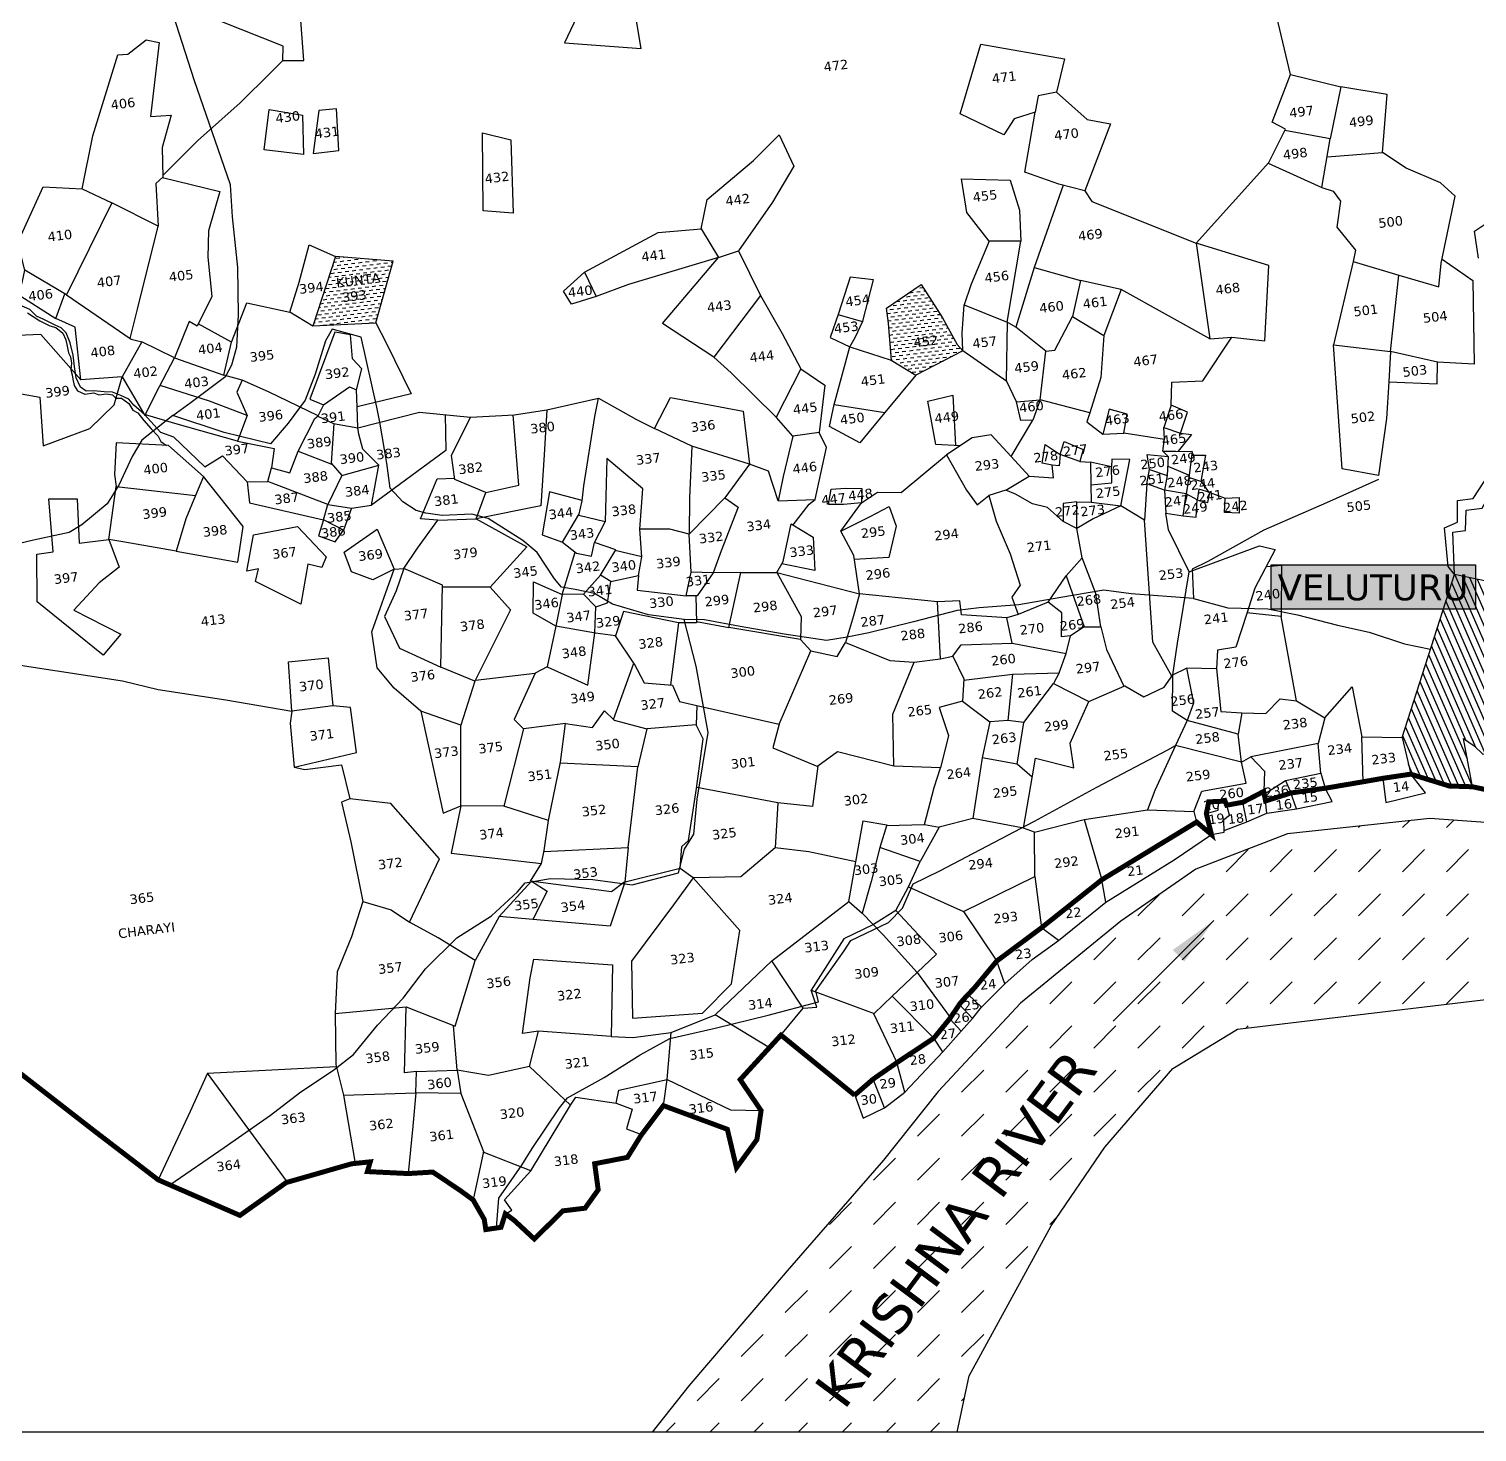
# Model space of a CAD drawing. Header units: inches. Extents: x 390087 to 397577, y 1846635 to 1854057.
# Drawn here: x 391635 to 394538, y 1846635 to 1849448 of the extents above; entities that cross this region are included whole.
import ezdxf

# ---------------------------------------------------------------- set-up
doc = ezdxf.new("R2010")
doc.units = ezdxf.units.IN
doc.header["$MEASUREMENT"] = 0
for name, color, linetype in [('BND', 6, 'Continuous'), ('NALA', 4, 'Continuous'), ('ROAD', 1, 'Continuous'), ('SY.AREA', 7, 'Continuous'), ('TEXT', 7, 'Continuous'), ('VILLAGE AREA', 1, 'Continuous'), ('WATER', 4, 'Continuous')]:
    doc.layers.add(name, color=color, linetype=linetype)
doc.styles.get("Standard").update_dxf_attribs({"font": 'verdana.ttf'})
doc.dimstyles.get("Standard").update_dxf_attribs({"dimtxt": 0.18, "dimasz": 0.18, "dimexe": 0.18, "dimexo": 0.0625, "dimgap": 0.09, "dimtad": 0, "dimtih": 1, "dimtoh": 1, "dimdec": 4, "dimzin": 0, "dimdsep": 46, "dimtxsty": 'Standard', "dimcen": 0.09, "dimadec": 0, "dimazin": 0, "dimtfac": 1, "dimtdec": 4, "dimtofl": 0, "dimtmove": 0, "dimatfit": 3, "dimfxl": 1, "dimtolj": 1, "dimtzin": 0, "dimarcsym": 0})
pattern_1 = [(7.02084, (390503.155, 1846302.0774), (6.277746, 8.041175), [7.21355, -7.21355])]

msp = doc.modelspace()

# ---------------------------------------------------------------- hatches: boundary and pattern name
h = msp.add_hatch()
h.set_pattern_fill('DASH', color=4, scale=500, angle=45)
h.paths.add_polyline_path([(396842.7, 1849749.6), (396827, 1849662.4), (396744.1, 1849438.2), (396635.8, 1849147.2), (396517.9, 1848864.6), (396474.6, 1848746.2), (396409, 1848626), (396335.1, 1848509), (396254.3, 1848417.1), (396026.7, 1848336.1), (395843.1, 1848284), (395795.2, 1848276.2), (395731.5, 1848257.9), (395645.2, 1848207.4), (395580.7, 1848158.7), (395423.7, 1848103.6), (395304.2, 1848033.8), (395205.7, 1847985.1), (395069.7, 1847925.5), (394998.5, 1847894.3), (394932.4, 1847853.5), (394657.7, 1847849.7), (394443.5, 1847865.1), (394158.1, 1847834.1), (393974.8, 1847763.5), (393824.4, 1847659.5), (393622.8, 1847494.9), (393458.2, 1847317.9), (393348.5, 1847179.9), (393155.3, 1846958), (392957.7, 1846727.4), (392884.5, 1846635), (393496.1, 1846635), (393519.8, 1846747.4), (393684.8, 1847048.3), (393792.4, 1847206), (393928.7, 1847363.6), (394057.8, 1847442.4), (394690.4, 1847518.3), (395448.9, 1847598.5), (396554.7, 1848008.1), (396750.1, 1848154.6), (396882.2, 1848696.2), (396998.6, 1849328), (397493.6, 1849874.6), (397577.3, 1849935.8), (397577.3, 1850265.4), (397440.6, 1850242.4), (397285.9, 1850243.2), (397222.7, 1850203.9), (397132.9, 1850125.4), (397007.8, 1849982.1)])
h.paths.add_polyline_path([(393274.5, 1846646.9), (393836.2, 1847399.6), (393736.5, 1847473.9), (393174.8, 1846721.3)], flags=24)
h.paths.add_polyline_path([(396128.2, 1847948.4), (396727.2, 1848671.8), (396631.4, 1848751.1), (396032.4, 1848027.7)], flags=24)
h = msp.add_hatch(color=2)
h.dxf.hatch_style = 1
h.paths.add_polyline_path([(394125.9, 1848373.9), (394535.5, 1848373.9), (394535.5, 1848285), (394125.9, 1848285)])
at = {"layer": 'VILLAGE AREA', "linetype": 'ByBlock'}
h = msp.add_hatch(dxfattribs=at)
h.set_pattern_fill('ANSI31', color=256, scale=100, angle=68.5464313)
h.paths.add_polyline_path([(394816.4, 1848145.3), (394757.1, 1848164), (394711.2, 1848161.7), (394685.1, 1848176.2), (394690.7, 1848229.9), (394654.4, 1848228), (394656.1, 1848263.5), (394643.4, 1848317.2), (394661, 1848385.1), (394638.4, 1848394.6), (394594.8, 1848332.9), (394493, 1848354.3), (394388.4, 1848027.8), (394405.4, 1847954), (394482.8, 1847930.2), (394529.2, 1847928.7), (394511.4, 1848025.4), (394532.5, 1848010.9), (394550, 1847994.3), (394578.2, 1847994.5), (394600.3, 1848016.5), (394675.5, 1848012), (394725.9, 1848028.7), (394726.9, 1847985.2), (394765, 1847994.3), (394759.3, 1848031.7), (394806.2, 1848014.3), (394809.9, 1847893.9), (394888.3, 1847900.1), (394891.1, 1847900.5), (394865.6, 1847928.1), (394895.1, 1847943.9), (394908.7, 1848044.9), (394910.4, 1848108.9), (394962.9, 1848094.9), (394989.5, 1848117), (395009.2, 1848100.6), (395049.3, 1848098.4), (395054.7, 1848130.5), (395085.2, 1848120.5), (395083.1, 1848155.5), (395002.9, 1848160.6), (394980.5, 1848181), (394935.7, 1848168.3), (394895.8, 1848173.3), (394877.4, 1848176.1), (394874.1, 1848157.5), (394857.4, 1848164), (394852.6, 1848141.9)])
h.paths.add_polyline_path([(394545.8, 1848082.3), (394666.9, 1848097.2), (394663.3, 1848126.4), (394542.2, 1848111.5)], flags=24)
h.paths.add_polyline_path([(395027.8, 1848095.5), (395086.6, 1848102.7), (395083.1, 1848131.5), (395024.2, 1848124.2)], flags=9)
at = {"layer": 'WATER'}
h = msp.add_hatch(dxfattribs=at)
h.set_pattern_fill('DASH', color=256, scale=2.271984, angle=7.0208, style=0)
h.set_pattern_definition(pattern_1)
h.paths.add_polyline_path([(392365.3, 1848982.5), (392249.7, 1848991.8), (392204, 1848852.9), (392330.7, 1848859.2)])
h.paths.add_polyline_path([(392247.8, 1848924.1), (392346.4, 1848936.3), (392342.8, 1848964.9), (392244.3, 1848952.8)], flags=24)
h.paths.add_polyline_path([(392259.7, 1848894.6), (392313.1, 1848901.2), (392309.6, 1848930), (392256.2, 1848923.4)], flags=24)
h = msp.add_hatch(dxfattribs=at)
h.set_pattern_fill('DASH', color=256, scale=2.271984, angle=7.0208, style=0)
h.set_pattern_definition(pattern_1)
h.paths.add_polyline_path([(393466.3, 1848868.6), (393423.5, 1848935.7), (393354.3, 1848888.6), (393358.1, 1848857.9), (393364.3, 1848783.7), (393413.3, 1848753.7), (393507.3, 1848802.6), (393496.2, 1848815.2)])
h.paths.add_polyline_path([(393405.5, 1848803.9), (393458.9, 1848810.5), (393455.3, 1848839.3), (393401.9, 1848832.7)], flags=24)

# ---------------------------------------------------------------- linework, layer by layer
at = {"color": 0}
msp.add_lwpolyline([(390086.8, 1854056.4), (397577.3, 1854056.4), (397577.3, 1846635), (390086.8, 1846635)], close=True, dxfattribs=at)
at = {"color": 4}
for points in [[(393496.1, 1846635), (393519.8, 1846747.4), (393684.8, 1847048.3), (393792.4, 1847206), (393928.7, 1847363.6), (394057.8, 1847442.4), (394690.4, 1847518.3), (395448.9, 1847598.5), (396554.7, 1848008.1), (396750.1, 1848154.6), (396882.2, 1848696.2), (396998.6, 1849328), (397493.6, 1849874.6), (397577.3, 1849935.8)], [(394657.7, 1847849.7), (394443.5, 1847865.1), (394158.1, 1847834.1), (393974.8, 1847763.5), (393824.4, 1847659.5), (393622.8, 1847494.9), (393458.2, 1847317.9), (393348.5, 1847179.9), (393155.3, 1846958), (392957.7, 1846727.4), (392884.5, 1846635)]]:
    msp.add_lwpolyline(points, dxfattribs=at)
at = {"color": 2}
msp.add_lwpolyline([(394125.9, 1848373.9), (394535.5, 1848373.9), (394535.5, 1848285), (394125.9, 1848285)], close=True, dxfattribs=at)
at = {"layer": 'BND', "lineweight": 30, "const_width": 10}
for points in [[(394597.7, 1847914.1), (394529.2, 1847928.7), (394482.8, 1847930.2), (394405.4, 1847954), (394349.6, 1847945.7), (394309.9, 1847938.7), (394234, 1847925.8), (394165.3, 1847916.3), (394114.4, 1847900.3), (394110.6, 1847919.3), (394069.1, 1847897.8), (394036.4, 1847891.7), (394033.1, 1847899.9), (394000.4, 1847898.5), (393995.6, 1847874.8), (394005.9, 1847833), (393976.1, 1847858), (393786.1, 1847742.3), (393665.1, 1847646.1), (393575.3, 1847579.2), (393529.7, 1847524.3), (393514.5, 1847508.7), (393502.3, 1847494.9), (393481, 1847463.6), (393449.3, 1847424.8), (393375.3, 1847375.7), (393327.6, 1847342.6), (393290.5, 1847310.4)], [(393290.5, 1847310.4), (393142.7, 1847430.9), (393060.9, 1847341.5), (393102.9, 1847279.5), (393094.5, 1847221.3), (393053.5, 1847164.9), (393035.2, 1847242), (392907, 1847289.4), (392861.9, 1847229.4), (392834.9, 1847185.7), (392769.2, 1847172.9), (392776.3, 1847120.7), (392749.9, 1847083.8), (392705.5, 1847078.4), (392648.1, 1847022), (392607.9, 1847059.4), (392590.1, 1847072.6), (392581.4, 1847045.4), (392550.9, 1847040.9), (392547.8, 1847061.4), (392525.5, 1847100.3), (392499.6, 1847119.3), (392444.6, 1847156.2), (392395.4, 1847153.2), (392313.5, 1847157.2), (392319.2, 1847176.7), (392282, 1847172.8), (392150.7, 1847135.2), (392057.9, 1847069.3), (391894, 1847140.6), (391764, 1847240.2), (391560.6, 1847398.4)]]:
    msp.add_lwpolyline(points, dxfattribs=at)
at = {"layer": 'NALA'}
for points in [[(391866.4, 1848675), (391845.5, 1848694.1), (391835, 1848705.6), (391819, 1848713.4), (391802.5, 1848719.9), (391785.7, 1848720.4), (391765.1, 1848722.8), (391749.9, 1848721.9), (391738.4, 1848730), (391729.4, 1848748.7), (391726.3, 1848771.5), (391723.5, 1848794.1), (391717.5, 1848819.1), (391709.5, 1848839.1), (391699.8, 1848848.7), (391687.3, 1848854.3), (391664.6, 1848865.8), (391650, 1848872.2), (391636.6, 1848885.9), (391610.3, 1848897), (391590.5, 1848901.1), (391577.8, 1848909.3), (391568.2, 1848923.2), (391563.1, 1848931.8)], [(391631.8, 1848879.1), (391657, 1848863.2), (391676.6, 1848853.2), (391689.1, 1848849.5), (391702.9, 1848838.5), (391708.8, 1848824.8), (391711.4, 1848811.8), (391714.1, 1848798.8), (391718, 1848790.7), (391719.9, 1848778.2), (391718.6, 1848764.4), (391721.8, 1848754.9), (391723.2, 1848746), (391725.7, 1848733.5), (391732.3, 1848722.6), (391747.2, 1848715.6), (391764.9, 1848718.4), (391775.1, 1848714.8), (391790.3, 1848716.3), (391802.3, 1848714.2), (391809, 1848707.8), (391820.5, 1848707.9), (391835, 1848697.4), (391843.2, 1848684.1), (391853, 1848678.7), (391865.1, 1848662.9), (391879.9, 1848646.1), (391894.1, 1848631.8), (391899.3, 1848621), (391910.4, 1848613.2)]]:
    msp.add_lwpolyline(points, dxfattribs=at)
at = {"layer": 'ROAD'}
for points in [[(391923.3, 1848673.1), (391960.1, 1848699.8), (392029.4, 1848752.2), (392041.4, 1848774.5), (392051.8, 1848810.8), (392054.9, 1848874.6), (392053.6, 1848969.8), (392042.7, 1849071.3), (392039.2, 1849135.6), (391966, 1849346.2), (391918.7, 1849493.8), (391953.6, 1849585.3), (391994.2, 1849626.3), (392144.3, 1849806.5), (392193, 1849862.9), (392241.2, 1849965.8), (392287.8, 1850060.4), (392382.7, 1850234.8), (392426.3, 1850318), (392496.5, 1850466.4), (392409.5, 1850548.8), (392322.6, 1850632.5)], [(391917.2, 1847130.5), (392026.6, 1847205.6), (392118.9, 1847270.5), (392177.3, 1847315.2), (392246.4, 1847361.5), (392285.8, 1847392.2), (392334, 1847450.6), (392384.9, 1847505.2), (392429.8, 1847563.5), (392493.1, 1847625.5), (392562.6, 1847669.7), (392614.3, 1847718.1), (392629.6, 1847735.9), (392680.4, 1847745), (392765.4, 1847742.8), (392844.5, 1847732.4), (392937.3, 1847755.9), (392949.3, 1847803.5), (392968.1, 1847833.4), (392975, 1847904), (392997, 1848037.3), (392972.6, 1848170.2), (392948.8, 1848264.4), (392877.3, 1848273.5), (392805, 1848294.5), (392768.9, 1848316), (392730.4, 1848324.5), (392702.8, 1848328.6), (392688.6, 1848345.8), (392654, 1848398.3), (392625.1, 1848422.4), (392555.7, 1848466.8), (392522.9, 1848475.5), (392463.3, 1848472.7), (392430.5, 1848477.3), (392411.4, 1848482.5), (392384.8, 1848499.8), (392358.9, 1848527.1), (392352.2, 1848577.5), (392338.6, 1848660), (392332.6, 1848689.7), (392300.8, 1848830.3), (392243, 1848846.2), (392229.7, 1848822.7), (392209.1, 1848756.2), (392189, 1848703.6), (392154.9, 1848658), (392119.1, 1848616.1), (392091.7, 1848623.1), (392026.4, 1848639.2), (391923.3, 1848673.1), (391861.4, 1848623.4), (391841.7, 1848591.1), (391815.4, 1848533.7), (391791.4, 1848496.3), (391740.7, 1848453.8), (391715.5, 1848438.6), (391644.2, 1848422.9), (391522.6, 1848394.7)], [(394341.1, 1848544.9), (394236.4, 1848497.9), (394110.9, 1848442.9), (393998.6, 1848380.7), (393967.1, 1848364.8), (393970, 1848305.9), (393844.8, 1848315.7), (393790.1, 1848323.2), (393703.7, 1848308), (393619.4, 1848293.3), (393540, 1848287.3), (393495.7, 1848281.9), (393408.5, 1848259.1), (393318.7, 1848237.1), (393275.3, 1848228.5), (393233.8, 1848222.3), (393149.4, 1848234.9), (393060.9, 1848249.8), (392989.1, 1848263.5), (392948.8, 1848264.4)], [(393970, 1848305.9), (394038.6, 1848287.8), (394119, 1848285.6), (394178.7, 1848273.2), (394258.6, 1848252.9), (394322.3, 1848238.9), (394393, 1848215.6), (394445.1, 1848204.6)], [(392572.4, 1847044.1), (392576.9, 1847103.8), (392622.9, 1847170.1), (392643.7, 1847203.2), (392698.5, 1847285.2), (392714.4, 1847305.1), (392788, 1847345.9), (392860.3, 1847391), (392919.7, 1847423.9), (393010.5, 1847444.8), (393117.3, 1847471), (393217.7, 1847497.6), (393212.6, 1847519.8), (393269.5, 1847599.7), (393282.7, 1847620.7), (393358.5, 1847656.9), (393386.4, 1847685.2), (393408.1, 1847734.3), (393461.5, 1847760), (393651.2, 1847859.7), (393776.1, 1847927.6), (393918.4, 1848002.8), (393934, 1848011.3)]]:
    msp.add_lwpolyline(points, dxfattribs=at)
at = {"layer": 'SY.AREA'}
for points in [[(394164.1, 1849356.5), (394124.2, 1849526.6), (394102, 1849575.8), (393980.3, 1849816.7), (393792.6, 1850160.3), (393725.3, 1850289.2), (393623.9, 1850330.5)], [(392143.8, 1849385), (392186.2, 1849385.1), (392169.3, 1849608.9), (391967.7, 1849587.6)], [(391903.3, 1849154.3), (391973.1, 1849223.7), (392058.1, 1849300.3), (392119.9, 1849361.1), (392143.8, 1849385), (392144.6, 1849413.6), (391933.9, 1849497.2)], [(391741.9, 1849127.5), (391763.3, 1849233.5), (391813.1, 1849396.2), (391833.4, 1849397.7), (391870, 1849426.6), (391895.8, 1849421), (391878.7, 1849272.4), (391919.9, 1849275.4), (391902.2, 1849210.2), (391903.4, 1849150.9), (391889, 1849138.3), (391894, 1849052.6)], [(393694.9, 1849321.4), (393658.6, 1849314.2), (393652.2, 1849281.1), (393610.2, 1849268.2), (393589.7, 1849235.5), (393502.3, 1849278.1), (393543.4, 1849417.8), (393711.3, 1849388), (393694.9, 1849321.4), (393756.4, 1849266.6), (393803.2, 1849257.6), (393752.3, 1849123.7), (393700.1, 1849136.9), (393631.9, 1849160.8), (393652.2, 1849281.1)], [(393752.3, 1849123.7), (393766.2, 1849101.9), (393975.5, 1849018.6), (394120.6, 1849180.1), (394154.4, 1849247.3), (394127.4, 1849261.5), (394164.1, 1849356.5), (394265.4, 1849331.8), (394243.9, 1849227.5), (394152.9, 1849244.2)], [(394237.8, 1849191.9), (394349, 1849200.5), (394358.5, 1849316.7), (394265.4, 1849331.8)], [(392106.8, 1849206), (392116.8, 1849286.7), (392183.6, 1849275.4), (392185.3, 1849196.6), (392106.8, 1849206)], [(392216, 1849284.9), (392204.6, 1849198.1), (392256.5, 1849204.5), (392251.3, 1849288), (392216, 1849284.9)], [(392545.8, 1849083.2), (392544.6, 1849239.9), (392601.1, 1849225.8), (392605.9, 1849079.1), (392545.8, 1849083.2)], [(392982.6, 1849047.4), (392994.7, 1849105.9), (393087.6, 1849184.3), (393139.4, 1849235.8), (393168.4, 1849173.1), (393126, 1849100.9), (393057.8, 1849003.3)], [(394119.4, 1849178.7), (394227.1, 1849130.1), (394243.9, 1849227.5)], [(394227.1, 1849130.1), (394249.8, 1849122.6), (394264.8, 1849102.5), (394257.5, 1849050.4), (394295, 1849004.4), (394290.3, 1848981.9), (394381.3, 1848954.4), (394461.7, 1848931.1), (394466.5, 1848978.6), (394494.4, 1849112.7), (394465.4, 1849139.7), (394396.1, 1849169.3), (394349, 1849200.5)], [(391902.6, 1849150.2), (392017.3, 1849122), (391995.2, 1849043.4), (391993.5, 1848990.4), (392001.7, 1848911.5), (391972, 1848852.5), (391956, 1848861.3), (391926.9, 1848788.9), (392025.8, 1848753.8), (392040.7, 1848819.8), (391974.2, 1848856.8)], [(393559.9, 1849022.9), (393515.3, 1849080.2), (393504.6, 1849147.4), (393602.6, 1849144.9), (393621, 1849084.7), (393623.4, 1849022.7)], [(391578.6, 1848931.1), (391609.2, 1848918.1), (391621.4, 1848939), (391626.5, 1848964.4), (391612.6, 1849019.8), (391663.6, 1849131.4), (391741.9, 1849127.5), (391801.3, 1849099.5), (391710.3, 1848915.3), (391626.5, 1848964.4)], [(393708.5, 1849134.8), (393650.5, 1848969.8), (393743.6, 1848943.5)], [(391837.6, 1848827.7), (391852.4, 1848886.2), (391894, 1849052.6), (391801.3, 1849099.5)], [(394541.3, 1848988.4), (394533.1, 1849042.6), (394613.6, 1849096.4), (394657.3, 1848955.8)], [(392748.5, 1848960.5), (392896.6, 1849040.2), (392982.6, 1849047.4), (393017.7, 1848990.2), (392837, 1848935.8), (392772.3, 1848911.5)], [(392040.7, 1848819.8), (392072, 1848899), (392158, 1848880.3), (392176.7, 1848940.6), (392197, 1849015.6), (392249.7, 1848991.8), (392203.8, 1848852.3), (392158, 1848880.3)], [(393017.7, 1848990.2), (393057.8, 1849003.3), (393101.7, 1848913.8), (393008.1, 1848790.2), (392905.5, 1848857.5), (393017.7, 1848990.2)], [(393673.6, 1848801.8), (393613.7, 1848849.9), (393596, 1848860), (393623.4, 1849022.7), (393559.9, 1849022.9), (393523.8, 1848936.6), (393510.1, 1848895.3)], [(393925.4, 1848693.5), (393926.4, 1848740), (393988.9, 1848742.3), (394046.5, 1848830.2), (394112.6, 1848822.7), (394121.2, 1848974.1), (393975.5, 1849018.6), (394002.8, 1848826.7), (394046.5, 1848830.2)], [(392204, 1848852.9), (392330.7, 1848859.2), (392365.3, 1848982.5), (392249.7, 1848991.8)], [(393650.5, 1848969.8), (393613.7, 1848849.9)], [(394290.3, 1848981.9), (394250.9, 1848814.8), (394365.1, 1848801.4), (394381.3, 1848954.4)], [(394468.2, 1848986.7), (394529.7, 1848943.5), (394532.8, 1848775.8), (394459.1, 1848779.8), (394365.1, 1848801.4), (394361.4, 1848740.3), (394458.2, 1848736.4), (394459.1, 1848779.8)], [(392706.6, 1848922.5), (392748.5, 1848960.5), (392772.3, 1848911.5), (392722.8, 1848896.5), (392706.6, 1848922.5)], [(393280.7, 1848810.6), (393291.5, 1848829.2), (393306.9, 1848862.4), (393328.1, 1848945.1), (393281.2, 1848950.6), (393257.8, 1848877.9), (393241.7, 1848829.3), (393280.7, 1848810.6)], [(393824.9, 1848925.5), (393743.6, 1848943.5), (393727.5, 1848871.5)], [(391609.2, 1848918.1), (391688.6, 1848867.5), (391706.8, 1848917.3)], [(391710.3, 1848915.3), (391839.8, 1848826.1), (391861.1, 1848820.5), (391821.5, 1848750.3), (391739.2, 1848744.3), (391727.3, 1848849.9), (391688.6, 1848867.5)], [(393101.7, 1848913.8), (393145.4, 1848837.7), (393182.4, 1848766.8), (393133.1, 1848669.9)], [(393364.3, 1848783.7), (393358.1, 1848857.9), (393354.3, 1848888.6), (393423.5, 1848935.7), (393466.3, 1848868.6), (393496.2, 1848815.2), (393507.3, 1848802.6), (393505.9, 1848838.1), (393510.1, 1848895.3), (393596, 1848860), (393594, 1848742.4)], [(394002.8, 1848826.7), (393824.9, 1848925.5), (393790.1, 1848833.3), (393783.8, 1848749.2), (393762.2, 1848678.7), (393755.9, 1848660.3), (393788.3, 1848635.7)], [(392330.7, 1848859.2), (392351.1, 1848818.7), (392401.1, 1848716.8), (392293, 1848690.6), (392291.4, 1848724.8), (392302.1, 1848766.6), (392283.7, 1848786.9), (392279.3, 1848835.1), (392248.4, 1848840.5), (392197.8, 1848705.6), (392225.3, 1848694.6), (392277.3, 1848730.3), (392291.4, 1848724.8)], [(393256.9, 1848875.4), (393306.5, 1848861.5)], [(393762.2, 1848678.7), (393662.6, 1848704.2), (393673.6, 1848801.8), (393691.5, 1848804), (393727.5, 1848871.5), (393790.1, 1848833.3)], [(391739.2, 1848744.3), (391659, 1848835.3), (391612.7, 1848833.2), (391606.6, 1848777.7), (391561.7, 1848788), (391551.9, 1848728.6), (391656.8, 1848709.7), (391663.5, 1848612.2), (391757, 1848646.7), (391805.9, 1848694.5), (391821.5, 1848750.3), (391867.5, 1848673.3), (391896.9, 1848731), (391926.9, 1848788.9), (391861.1, 1848820.5)], [(393615.2, 1848700.7), (393595.3, 1848741.5), (393507.3, 1848802.6), (393413.3, 1848753.7), (393350.9, 1848678.9), (393301.1, 1848618.3), (393240.3, 1848651), (393249.3, 1848695.2), (393350.9, 1848678.9)], [(393249.3, 1848695.2), (393280.7, 1848810.6), (393364, 1848783.9), (393413.3, 1848753.7)], [(394361.4, 1848740.3), (394356.7, 1848667), (394340.5, 1848552.6), (394268.2, 1848566.1), (394250.9, 1848814.8)], [(393166.2, 1848631.4), (393134.1, 1848668.9), (393042.8, 1848758.5), (393008.1, 1848790.2)], [(393182.4, 1848766.8), (393230.4, 1848734), (393219, 1848638.7)], [(392062.4, 1848743.9), (392051.9, 1848719.8), (392072.7, 1848673), (391996.9, 1848701.9), (391897.9, 1848733)], [(392174.8, 1848601.3), (392208.2, 1848667.4), (392214.5, 1848672.3), (392115.4, 1848720.5), (392062.4, 1848743.9), (392025.8, 1848753.8)], [(394493, 1848354.3), (394480.4, 1848370.1), (394472.9, 1848448.1), (394499.4, 1848459.4), (394499.2, 1848502.6), (394530.9, 1848506.5), (394563.6, 1848556.6), (394567.6, 1848589.3), (394582.7, 1848621.1), (394638.9, 1848652.2), (394685.4, 1848655), (394786.8, 1848646.3), (394819.8, 1848669.4), (394824.2, 1848754.4), (394673.1, 1848756.3), (394685.4, 1848655)], [(392294.1, 1848648.2), (392418, 1848679.9), (392520.3, 1848669.9), (392607.9, 1848674.3), (392673.4, 1848684.5), (392776.7, 1848707.9), (392852.8, 1848665), (392889.1, 1848647.3), (392921, 1848709.2), (393066.6, 1848682), (393079.7, 1848575.4), (392964, 1848611.4), (392889.1, 1848647.3)], [(392964, 1848611.4), (392959.2, 1848508.2), (392958.4, 1848435.1), (392919.7, 1848445.2), (392859.7, 1848445), (392865.6, 1848526.2), (392793.5, 1848587), (392790.1, 1848460), (392737.2, 1848472.9), (392744.1, 1848502.2), (392747.7, 1848531.9), (392769.6, 1848671), (392776.7, 1848707.9)], [(393502, 1848612.4), (393453, 1848614.9), (393437, 1848701.8), (393487.5, 1848713.6), (393492.4, 1848612.9)], [(392225.3, 1848694.6), (392214.2, 1848671.7), (392245.3, 1848657.1), (392294.1, 1848648.2), (392293, 1848690.6)], [(392673.4, 1848684.5), (392667.9, 1848594.1), (392661.5, 1848492.1), (392531.6, 1848466.2), (392551.2, 1848518.7), (392616.9, 1848533.1), (392605.9, 1848674.2)], [(393604.2, 1848590.7), (393647.5, 1848663.7), (393623.5, 1848662.8), (393615.2, 1848700.7), (393662.6, 1848704.2), (393647.5, 1848663.7)], [(393911.7, 1848625.1), (393830, 1848637.5), (393837, 1848675.9), (393801, 1848685.5), (393788.3, 1848635.7), (393830, 1848637.5)], [(393943.7, 1848637.4), (393958, 1848679.7), (393925.4, 1848693.5), (393910.1, 1848649)], [(392072.7, 1848673), (392053.2, 1848621.3), (391927.6, 1848657.1), (391866.4, 1848675), (391898.6, 1848639.4), (391924.6, 1848630), (391987.7, 1848570.3), (392023.3, 1848592.1), (392072.7, 1848540.2), (392114, 1848540.8)], [(392245.9, 1848657), (392241.1, 1848577.6), (392262.3, 1848552.9), (392336.1, 1848573.3)], [(392469.2, 1848674.9), (392470.9, 1848602.6), (392321.4, 1848493.4), (392336.1, 1848573.3), (392304.1, 1848605.3), (392296.4, 1848635.5), (392294.1, 1848648.2)], [(392551.2, 1848518.7), (392489.1, 1848544.5), (392482.4, 1848592.6), (392520.3, 1848669.9)], [(392053.2, 1848621.3), (392126.5, 1848606.6), (392120.9, 1848568.1)], [(393167.1, 1848453.7), (393199.4, 1848495.6), (393211, 1848504.6), (393233.7, 1848608.7), (393219, 1848638.7), (393166.2, 1848631.4), (393147, 1848550.6), (393137.3, 1848502.3), (393211, 1848504.6)], [(393640.7, 1848551.6), (393604.2, 1848590.7), (393563.9, 1848634.4), (393525.8, 1848628.1), (393474.6, 1848594.4)], [(393702.7, 1848594.8), (393710.8, 1848621), (393748.5, 1848605.2), (393742.2, 1848580.8), (393702.7, 1848594.8)], [(393908.6, 1848601.6), (393911.9, 1848626.4), (393910.1, 1848649), (393943.7, 1848637.4), (393965.8, 1848635.1), (393939.3, 1848601.6)], [(391984.8, 1848550.5), (391914.4, 1848613), (391809.8, 1848618.5), (391806.5, 1848554.5), (391809.7, 1848530.8)], [(392234.2, 1848494.4), (392114, 1848540.8), (392120.9, 1848568.1), (392158, 1848558), (392174.8, 1848601.3), (392243.4, 1848575)], [(393134.4, 1848358.4), (393300.5, 1848315.7), (393288.6, 1848392.6), (393262.5, 1848441.1), (393304.1, 1848498.1), (393268.4, 1848494.5), (393238.2, 1848494.4), (393243.2, 1848525.6), (393272, 1848527.6), (393304.7, 1848526.4), (393304.1, 1848498.1), (393336.6, 1848519.5), (393383.7, 1848518.8), (393474.6, 1848594.4), (393514.5, 1848523.3), (393535.8, 1848494.2), (393559.7, 1848512.4), (393574.1, 1848461.5), (393602, 1848395.5), (393622.6, 1848332.9), (393605.8, 1848308.7), (393618.5, 1848273.9), (393595.6, 1848267.5), (393504.8, 1848273.2), (393501.6, 1848301.7), (393456.9, 1848299.4), (393300.5, 1848315.7), (393287.9, 1848271.1), (393271.9, 1848217.9), (393360.8, 1848182.2), (393409.9, 1848178.6), (393462.6, 1848185.1), (393456.9, 1848299.4)], [(393593.5, 1848523.3), (393640.7, 1848551.6), (393689, 1848548.3), (393686.8, 1848573.6), (393666.2, 1848577.5), (393672.5, 1848615.2), (393702.7, 1848594.8), (393700.7, 1848572.1), (393686.8, 1848573.6)], [(393881.6, 1848564.6), (393876.7, 1848595.1), (393918.9, 1848590.9), (393917.2, 1848552.5)], [(393918.9, 1848590.9), (393908.6, 1848601.6), (393934.7, 1848601.7), (393967.4, 1848601), (393961.2, 1848553.3)], [(393966.5, 1848593.8), (393993.8, 1848593.6), (393984.8, 1848540.6), (393960.5, 1848549)], [(393137.3, 1848502.3), (393117.7, 1848561.5), (393079.7, 1848575.4), (393030.2, 1848508.3)], [(393735.7, 1848500.2), (393764.8, 1848499.4), (393823.9, 1848491.8), (393842.4, 1848585), (393805.8, 1848585.5), (393805.2, 1848570.4), (393763.1, 1848579.7), (393764.3, 1848533.9), (393805.9, 1848538.4), (393805.2, 1848570.4)], [(393742.2, 1848580.8), (393763.1, 1848579.7)], [(393876.3, 1848536.4), (393881.6, 1848564.6), (393917.2, 1848552.5), (393912, 1848523.1)], [(393918.1, 1848571.6), (393961.2, 1848553.3), (393955.2, 1848516.1)], [(391929.9, 1848401), (392053.5, 1848379.3), (392064.6, 1848450.6), (391984.8, 1848550.5), (391969.1, 1848512.6)], [(392072.7, 1848540.2), (392076.8, 1848498), (392225.2, 1848464.1), (392234.2, 1848494.4)], [(392262.3, 1848552.9), (392234.2, 1848494.4), (392281.7, 1848487.2), (392321.4, 1848493.4)], [(392454.4, 1848463.1), (392420, 1848466.1), (392453.1, 1848546.3), (392488.7, 1848547.4)], [(393764.3, 1848533.9), (393764.8, 1848499.4)], [(393912, 1848523.1), (393876.3, 1848536.4), (393871.5, 1848463.1)], [(394001.5, 1848519), (393985.1, 1848542)], [(394388.4, 1848027.8), (394493, 1848354.3), (394490, 1848439.4), (394515.4, 1848442.5), (394516.9, 1848483.5), (394548.6, 1848487.5), (394582.1, 1848548.6), (394663.6, 1848541.1), (394650.7, 1848467.1), (394642, 1848430.9), (394638.4, 1848394.6), (394594.8, 1848332.9), (394493, 1848354.3)], [(391794.8, 1848424.7), (391815.7, 1848368.8), (391775.8, 1848337.7), (391724.9, 1848282.5), (391819.1, 1848234.7), (391784, 1848192.8), (391651.1, 1848299.5), (391651, 1848395.1), (391683.5, 1848399.5), (391674.8, 1848506), (391731.6, 1848506.2), (391735.8, 1848416.9), (391794.8, 1848424.7), (391809.7, 1848530.8), (391969.1, 1848512.6), (391949.5, 1848466), (391929.9, 1848401), (391823.1, 1848419.9), (391794.8, 1848424.7)], [(392744.2, 1848502.9), (392678.8, 1848519.9), (392663.6, 1848433.8), (392704.9, 1848419.2), (392737.6, 1848474.7)], [(392856.8, 1848352.1), (392854.4, 1848323.2), (392952.9, 1848311.6), (392962.8, 1848359.1), (392958.4, 1848435.1), (393030.2, 1848508.3), (393056.7, 1848489.1), (393022.8, 1848401.9), (393006.9, 1848357.7), (392962.8, 1848359.1)], [(393746.4, 1848387.4), (393735.9, 1848446.6), (393708.4, 1848460.5), (393677.2, 1848488.8), (393647.3, 1848496), (393613, 1848515.2), (393593.5, 1848523.3), (393559.7, 1848512.4)], [(393961.3, 1848359.7), (393920, 1848443.7), (393914.2, 1848477), (393948.9, 1848471.9), (393955.2, 1848516.1), (393912, 1848523.1), (393914.2, 1848477)], [(393948.9, 1848471.9), (393975, 1848469.3), (393977.2, 1848504.2), (393955.2, 1848516.1)], [(393977.2, 1848504.2), (393998.8, 1848498.6), (394002.4, 1848518.8), (393980.6, 1848525.6), (393977.1, 1848503.1)], [(394002.4, 1848518.8), (394033.1, 1848507.3)], [(392281.7, 1848487.2), (392265.4, 1848443), (392225.2, 1848464.1), (392215.3, 1848432.1), (392248.9, 1848419.6), (392265.4, 1848443)], [(393262.5, 1848441.1), (393321.3, 1848470.4), (393359.8, 1848490.7), (393373.5, 1848451.1), (393358.9, 1848388.1), (393289.8, 1848384.6)], [(393926.2, 1848150.4), (393888.6, 1848218.9), (393871.5, 1848463.1), (393823.9, 1848491.8), (393768.5, 1848466.1), (393735.9, 1848446.6), (393735.7, 1848500.2), (393708.4, 1848496.8), (393708.5, 1848460.5)], [(392230.5, 1848389.8), (392222, 1848368.2), (392193.8, 1848375.3), (392180.3, 1848294.5), (392089.3, 1848340.1), (392095.1, 1848365.9), (392071.7, 1848360.8), (392085, 1848433.8), (392173.4, 1848450.3), (392230.5, 1848389.8)], [(392366.9, 1848364.8), (392324.3, 1848343.4), (392281.6, 1848359.9), (392267.2, 1848399.4), (392333, 1848445.4), (392366.9, 1848364.8), (392386.8, 1848366.2), (392371.1, 1848321.3), (392348.1, 1848270.3), (392377.7, 1848206.5), (392461, 1848168.8), (392464.2, 1848333.1), (392386.8, 1848366.2), (392413.8, 1848407.2), (392454.4, 1848463.1), (392531.6, 1848466.2), (392633.3, 1848409.9), (392559.6, 1848328.9), (392464.2, 1848329)], [(392704.9, 1848419.2), (392732.5, 1848396.9), (392762.9, 1848390.8), (392768.6, 1848418.7), (392790.1, 1848460)], [(393134.4, 1848358.4), (393146.8, 1848380.2), (393163.2, 1848456.1), (393207.1, 1848429), (393210.5, 1848362.3), (393144.2, 1848375.6)], [(392747.1, 1848314.7), (392780.7, 1848352.8), (392811.5, 1848403.6), (392768.6, 1848418.7)], [(392863.5, 1848389.5), (392859.7, 1848445)], [(392674.2, 1848168.9), (392755.5, 1848132.3), (392769.2, 1848237.3), (392771.6, 1848289.2), (392747.1, 1848314.7), (392703.8, 1848314.2), (392691.5, 1848250.6), (392645.6, 1848276.5), (392646.3, 1848339.3), (392703.8, 1848314.2), (392730.1, 1848398.9)], [(392801.5, 1848340.5), (392856.8, 1848352.1), (392863.5, 1848389.5), (392810.6, 1848402.1)], [(394066.4, 1847978.1), (394059.4, 1848033.9), (393957.2, 1848061.3), (393928, 1848080.2), (393928.4, 1848153.4), (393937.5, 1848216.4), (393961.3, 1848359.7), (394102.4, 1848412.1), (394133.4, 1848404.7), (394092.9, 1848327.2), (394076.6, 1848276.4), (394054.9, 1848208.7), (394018.2, 1848202.3), (394015.9, 1848165.2), (393956.1, 1848166.8)], [(392528.9, 1848140.3), (392500.6, 1848052.3), (392420.7, 1848080.3), (392367, 1848126.7), (392333.3, 1848167.4), (392322.2, 1848239.1), (392366.9, 1848364.8)], [(393750.5, 1848249.2), (393783.9, 1848249.3), (393774, 1848316.4), (393746.4, 1848387.4), (393714.6, 1848351.3)], [(394115.6, 1848370.6), (394146, 1848373.1), (394145.6, 1848269.9), (394076.9, 1848277.4)], [(392771.6, 1848289.2), (392795.2, 1848297.5), (392801.5, 1848340.5), (392780.7, 1848352.8)], [(393006.9, 1848357.7), (392974.7, 1848311.6), (392952.9, 1848311.6)], [(392973.3, 1848260), (393038.4, 1848247.9), (393062.4, 1848358), (393006.9, 1848357.7)], [(393062.4, 1848358), (393134.4, 1848358.4), (393183.2, 1848269.9), (393181.6, 1848224.3), (393038.4, 1848247.9)], [(393678.7, 1848298.5), (393714.6, 1848351.3), (393750.5, 1848249.2), (393723.2, 1848231.2)], [(392559.6, 1848328.9), (392600.5, 1848283.5), (392528.9, 1848140.3), (392461, 1848168.8)], [(392972.3, 1848311.6), (392973.3, 1848257.7), (392937.1, 1848257.6), (392827.3, 1848279.9), (392810.9, 1848231.5)], [(393606.6, 1848216.8), (393714.6, 1848196), (393723.2, 1848231.2), (393704.9, 1848229.3), (393705.8, 1848277.7), (393678.7, 1848298.5), (393618.5, 1848273.9)], [(392847.7, 1848176.3), (392810.9, 1848231.5), (392770.8, 1848237), (392691.5, 1848250.6), (392674.2, 1848168.9), (392649.7, 1848156.7)], [(392937.1, 1848257.6), (392921, 1848132.8)], [(393462.6, 1848185.1), (393487.3, 1848190.6), (393504.2, 1848213.5), (393606.6, 1848216.8), (393595.6, 1848267.5)], [(393783.9, 1848249.3), (393795.4, 1848204.2), (393830.4, 1848130.1)], [(394067, 1848076.8), (394114.6, 1848075.8), (394143.6, 1848105), (394176.6, 1848100.9), (394145.6, 1848269.9)], [(393139.2, 1848053.9), (393202.6, 1848201), (393181.6, 1848224.3)], [(393202.6, 1848201), (393255.2, 1848189.7), (393271.9, 1848217.9)], [(391560.1, 1848183.4), (391626.3, 1848171.3), (391822.3, 1848141.3), (391893.8, 1848123.6), (392029.6, 1848102.9), (392162.2, 1848080.1), (392155.3, 1848178.9), (392234.8, 1848187.2), (392244.3, 1848091.1), (392162.2, 1848080.1), (392158.9, 1848056.2), (392166.9, 1847968), (392291.8, 1847997.7), (392279.7, 1848087.7), (392244.3, 1848091.1)], [(393487.3, 1848190.6), (393509.6, 1848145.1), (393507, 1848100.1), (393460.1, 1848087.4), (393478.9, 1848031.2), (393462.7, 1847967)], [(393700.4, 1848157.3), (393714.6, 1848196)], [(392530, 1848142.6), (392649.7, 1848156.7), (392607.5, 1848063.8), (392626.4, 1848045), (392587, 1847889.7)], [(392806.9, 1848063.4), (392847.7, 1848176.3), (392868.4, 1848137), (392925.5, 1848132.5), (392939.3, 1848099.6), (392973.7, 1848091.6), (392972.4, 1848053)], [(393368.8, 1847969.9), (393367.3, 1848074.1), (393409.9, 1848178.6)], [(393606.9, 1848154.6), (393700.4, 1848157.3), (393689.1, 1848135.5)], [(393628.9, 1847846), (393646.8, 1847950.9), (393653.1, 1847986), (393729.9, 1847966.8), (393722.6, 1848015.9), (393759.8, 1848099.5), (393832.3, 1848130.9), (393870, 1848109.3), (393910.8, 1848128.7), (393928.4, 1848153.4), (393956.1, 1848166.8), (393969.8, 1848096), (393957.2, 1848061.3), (393934, 1848011.3)], [(394015.9, 1848165.2), (394024.7, 1848079.7), (394067, 1848076.8), (394059.4, 1848033.9)], [(393509.5, 1848142.2), (393606.9, 1848154.6), (393597.5, 1848061.3)], [(393630, 1848057.8), (393689.1, 1848135.5), (393759.8, 1848099.5)], [(394176.6, 1848100.9), (394233.4, 1848066.7), (394288.2, 1848129.1), (394307.6, 1848029.1)], [(393507, 1848100.1), (393561.2, 1848059), (393546.3, 1847986.5), (393527.6, 1847865.4)], [(392420.7, 1848080.3), (392465.4, 1847876.1), (392501, 1847890.6), (392500.6, 1848052.3)], [(392710.4, 1848055.5), (392765, 1848047.8), (392789, 1848081), (392808.2, 1848062.1), (392874, 1848045.1), (392855.8, 1847968.6), (392700.4, 1847975.7)], [(392973.7, 1848091.6), (393139.2, 1848053.9), (393126.3, 1848007.1), (393216.7, 1847969.1)], [(392676.4, 1847861.1), (392700.8, 1847977.9), (392710.4, 1848055.5), (392626.4, 1848045)], [(392940.8, 1847764.8), (392944.1, 1847808.8), (392957.2, 1847820.7), (392973.5, 1847925.4), (392986.8, 1848025), (392972.4, 1848053), (392874, 1848045.1)], [(393616.5, 1847973.7), (393630, 1848057.8), (393597.5, 1848061.3), (393561.2, 1848059)], [(394233.4, 1848066.7), (394219.8, 1848015.7)], [(394066.4, 1847978.1), (393934, 1848011.3), (393892.6, 1847921.2), (393877.7, 1847882.3)], [(394225.3, 1847955.8), (394219.8, 1848015.7), (394084.5, 1847989)], [(394309.9, 1847938.7), (394307.6, 1848029.1), (394388.4, 1848027.8), (394405.4, 1847954)], [(394529.2, 1847928.7), (394511.4, 1848025.4), (394532.5, 1848010.9), (394550, 1847994.3), (394578.2, 1847994.5), (394600.3, 1848016.5), (394675.5, 1848012), (394676.1, 1847949.1), (394706.7, 1847895.7)], [(393430.6, 1847853.1), (393449.6, 1847927.2), (393462.7, 1847967), (393368.8, 1847969.9), (393255.9, 1847998.6), (393216.9, 1847970.2), (393205.9, 1847889.1), (393136.4, 1847896.7), (393131.3, 1847806.5)], [(393646.4, 1847948.2), (393616.5, 1847973.7), (393546.3, 1847986.5)], [(393970.4, 1847879.3), (393986.6, 1847920.1), (394075.4, 1847936), (394066.4, 1847978.1), (394084.5, 1847989), (394112.4, 1847960), (394110.6, 1847919.3)], [(392166.9, 1847968), (392188.3, 1847963.4), (392261.6, 1847972.5), (392278.4, 1847904.7), (392261.7, 1847898.1), (392280.6, 1847818.1), (392304.4, 1847698.8), (392360.9, 1847681.8), (392398.2, 1847657.3), (392458.3, 1847784.3), (392360.5, 1847895.2), (392278.4, 1847904.7)], [(392836.5, 1847806.8), (392855.8, 1847968.6)], [(394154.1, 1847941.4), (394225.3, 1847955.8), (394234, 1847925.8)], [(394349.6, 1847945.7), (394355.7, 1847897), (394435.2, 1847916.4), (394405.4, 1847954)], [(393136.4, 1847896.7), (392973.7, 1847927.2)], [(394111.6, 1847914.1), (394154.1, 1847941.4), (394165.3, 1847916.3)], [(394176.6, 1847884.5), (394248.1, 1847899.2), (394234, 1847925.8)], [(393995.6, 1847874.8), (394019.4, 1847882.1), (394019.8, 1847899.3)], [(394031.1, 1847841.3), (394077.1, 1847858.5), (394069.1, 1847897.8)], [(394077.1, 1847858.5), (394117.2, 1847876), (394114.4, 1847900.3)], [(394117.2, 1847876), (394176.6, 1847884.5), (394165.3, 1847916.3)], [(392501, 1847890.6), (392481.4, 1847795.3), (392662.5, 1847774.7), (392667.6, 1847801), (392676.4, 1847861.1), (392587, 1847889.7), (392501, 1847890.6)], [(393750.6, 1847862.9), (393877.7, 1847882.3), (393970.4, 1847879.3), (393976.1, 1847858)], [(394005.9, 1847833), (394031.1, 1847837.7), (394030.6, 1847862.8), (394041.8, 1847871.9), (394036.4, 1847891.7)], [(393292.9, 1847778.4), (393307.3, 1847860.7), (393354.7, 1847852.1), (393341.2, 1847806.9)], [(393354.4, 1847851.1), (393430.6, 1847853.1), (393460.2, 1847847.6), (393421.9, 1847778.9)], [(393651.4, 1847748.6), (393651.2, 1847837.5), (393628.9, 1847846), (393527.6, 1847865.4), (393460.2, 1847847.6)], [(393651.2, 1847837.5), (393750.6, 1847862.9), (393786.1, 1847742.3)], [(393794.4, 1847697.4), (393930.9, 1847782.1), (394005.9, 1847833)], [(392667.2, 1847798.6), (392836.5, 1847806.8), (392830, 1847737.2), (392800.5, 1847649.5), (392645.3, 1847662.9), (392577.7, 1847668.7), (392642.3, 1847739.2), (392674.1, 1847719.7), (392645.3, 1847662.9)], [(392802.1, 1847427.8), (392845.6, 1847426), (392922.9, 1847436), (393010.5, 1847471.6), (393124.3, 1847579.6), (393278.8, 1847699), (393292.9, 1847778.4), (393198.9, 1847798.1), (393131.3, 1847806.5), (393062.2, 1847748.2), (392966.4, 1847746.1), (392927.5, 1847691.8), (392843.3, 1847579.3), (392845.1, 1847465), (392985.2, 1847475.1), (393043.5, 1847533.6), (393060, 1847640.6), (392966.4, 1847746.1), (392940.8, 1847764.8), (392827.4, 1847736.6), (392802.7, 1847717.8), (392640.4, 1847739.5), (392662.5, 1847774.7)], [(393373.1, 1847680.5), (393398.1, 1847728.1), (393421.9, 1847778.9), (393341.2, 1847806.9), (393323.8, 1847738.7), (393305.5, 1847675.5)], [(393398.1, 1847728.1), (393508.6, 1847678.5), (393575.3, 1847579.2)], [(393508.6, 1847678.5), (393651.4, 1847748.6), (393665.1, 1847646.1)], [(393698.9, 1847620.7), (393794.4, 1847697.4), (393786.1, 1847742.3)], [(392304.4, 1847698.8), (392281.4, 1847628), (392253.2, 1847557.5), (392249.2, 1847474.2), (392391.3, 1847487.2), (392489.3, 1847448.8), (392529.4, 1847580.5), (392455.2, 1847625.7), (392398.2, 1847657.3)], [(393278.8, 1847699), (393305.5, 1847675.5), (393347.5, 1847631.6), (393416, 1847556), (393482.5, 1847465.7)], [(392577.7, 1847668.7), (392529.4, 1847580.5)], [(393186.9, 1847485), (393214.6, 1847487.1), (393203, 1847520.6), (393329.5, 1847473.8), (393365.9, 1847509.1), (393416, 1847556), (393454.7, 1847593.2), (393373.1, 1847680.5), (393328.3, 1847652.5), (393268.6, 1847623.5), (393203, 1847520.6)], [(393591.4, 1847533.4), (393646.2, 1847582.6), (393698.9, 1847620.7), (393665.1, 1847646.1)], [(392638.7, 1847367.7), (392656.3, 1847439), (392624.4, 1847434), (392639.7, 1847545.9), (392647.3, 1847582.9), (392804.7, 1847571.8), (392802.1, 1847427.8), (392656.3, 1847439)], [(393142.7, 1847430.9), (393186.9, 1847485), (393124.3, 1847579.6)], [(393544.7, 1847486.9), (393591.4, 1847533.4), (393575.3, 1847579.2)], [(393365.9, 1847509.1), (393449.3, 1847424.8)], [(393503.8, 1847438.4), (393526.7, 1847463.9), (393500.5, 1847492.3)], [(393526.7, 1847463.9), (393544.7, 1847486.9), (393518, 1847512.4)], [(392249.2, 1847474.2), (392250.1, 1847371.8), (392265.5, 1847310.3), (392410.5, 1847315.2), (392411.7, 1847358), (392388.1, 1847355.1), (392391.3, 1847487.2)], [(393119.5, 1847405.6), (393010.5, 1847471.6)], [(393328.1, 1847474.3), (393375.3, 1847375.7)], [(393467.2, 1847397.3), (393503.8, 1847438.4), (393481, 1847463.6)], [(392411.7, 1847358), (392493.7, 1847360.4), (392485.9, 1847450.1)], [(392812.3, 1847294.1), (392817.4, 1847320.6), (392914.7, 1847341.7), (392922.9, 1847436)], [(393391.4, 1847316.4), (393467.2, 1847397.3), (393449.3, 1847424.8)], [(393350.3, 1847284.7), (393391.4, 1847316.4), (393375.3, 1847375.7)], [(392153.4, 1847135.9), (391993, 1847354.4), (391958.4, 1847277.4), (391894, 1847140.6)], [(391993, 1847354.4), (392251.1, 1847368.1)], [(392493.7, 1847360.4), (392500.7, 1847314), (392410.5, 1847315.2), (392404.6, 1847247.9), (392395.4, 1847153.2)], [(392641.5, 1847159), (392720.9, 1847290.6), (392638.7, 1847367.7), (392556.5, 1847350), (392493.7, 1847360.4)], [(392907, 1847289.4), (392914.7, 1847341.7), (393041.3, 1847280.7), (393102.9, 1847279.5)], [(393290.5, 1847310.4), (393307.8, 1847264.5), (393350.3, 1847284.7), (393327.6, 1847342.6)], [(392265.5, 1847310.3), (392288.8, 1847173.5)], [(392500.7, 1847314), (392546.1, 1847197.6), (392525.5, 1847100.3)], [(392720.9, 1847290.6), (392731.6, 1847306.7), (392812.3, 1847294.1), (392844.6, 1847282.3), (392832.8, 1847242.6), (392863.4, 1847231.4)], [(392590.1, 1847072.6), (392603.4, 1847080.1), (392588.2, 1847100.6), (392641.5, 1847159), (392545.8, 1847196)]]:
    msp.add_lwpolyline(points, dxfattribs=at)
for points in [[(392708.7, 1849420.6), (392862.1, 1849408.8), (392842.8, 1849525), (392764, 1849537.7)], [(394032.2, 1848478.6), (394033.1, 1848507.3), (394061.2, 1848508.8), (394061.3, 1848477.1)]]:
    msp.add_lwpolyline(points, close=True, dxfattribs=at)

# ---------------------------------------------------------------- texts
at = {"layer": 'TEXT'}
for s, p in [('472', (393229.5, 1849362.4)), ('471', (393566.8, 1849339)), ('406', (391800, 1849286.2)), ('497', (394163, 1849269.9)), ('430', (392130.3, 1849259.2)), ('499', (394282.8, 1849250.6)), ('431', (392209.1, 1849228.4)), ('470', (393691.8, 1849224.9)), ('498', (394150.4, 1849185.8)), ('432', (392550, 1849138.1)), ('442', (393032.6, 1849093.5)), ('455', (393528.4, 1849101.1)), ('500', (394341.7, 1849048.9)), ('410', (391673.5, 1849021.6)), ('469', (393739.6, 1849023.2)), ('441', (392864.1, 1848981.7)), ('407', (391772.3, 1848929.7)), ('405', (391916.6, 1848941.1)), ('394', (392177.6, 1848916.9)), ('KUNTA', (392252, 1848929.8)), ('456', (393552, 1848939.1)), ('406', (391634.8, 1848902.6)), ('393', (392263.9, 1848900.3)), ('440', (392716.8, 1848909.8)), ('454', (393273, 1848891.5)), ('461', (393749, 1848887.3)), ('468', (394015.2, 1848915.1)), ('443', (392995.6, 1848880)), ('460', (393661.7, 1848878.5)), ('501', (394291.9, 1848871.6)), ('504', (394431.1, 1848858.6)), ('453', (393250.2, 1848837.6)), ('452', (393409.6, 1848809.6)), ('457', (393527.8, 1848807.7)), ('408', (391759.5, 1848789.1)), ('404', (391975.1, 1848795.2)), ('395', (392078.7, 1848780.4)), ('444', (393081, 1848779.5)), ('467', (393850.4, 1848771.1)), ('402', (391845.3, 1848747.5)), ('392', (392229.5, 1848745.8)), ('459', (393611.7, 1848758)), ('462', (393707.3, 1848744.6)), ('503', (394390.2, 1848750.2)), ('403', (391947.4, 1848727.2)), ('451', (393304, 1848731.7)), ('399', (391668.7, 1848708.5)), ('401', (391971.1, 1848663.7)), ('396', (392096.2, 1848660.3)), ('391', (392221.4, 1848657.3)), ('445', (393167.9, 1848675.3)), ('450', (393262.3, 1848654.6)), ('449', (393451.7, 1848657.5)), ('460', (393621.4, 1848678.6)), ('466', (393901.3, 1848661.6)), ('502', (394286.2, 1848657.1)), ('380', (392641.2, 1848636.6)), ('336', (392963.1, 1848639.8)), ('463', (393793.5, 1848653)), ('389', (392193.4, 1848606.5)), ('465', (393907.3, 1848613.2)), ('397', (392028.3, 1848592.7)), ('390', (392259.1, 1848575.5)), ('383', (392332.3, 1848584.6)), ('337', (392853.2, 1848573.9)), ('278', (393650.3, 1848578.3)), ('277', (393709.5, 1848591.2)), ('249', (393926.1, 1848574.6)), ('400', (391865.5, 1848554.2)), ('382', (392497.1, 1848555.2)), ('335', (392983.9, 1848539.9)), ('446', (393167.1, 1848556.2)), ('293', (393532.3, 1848561.8)), ('276', (393774.1, 1848549.1)), ('250', (393864.5, 1848564.8)), ('243', (393971, 1848558.6)), ('388', (392186.2, 1848537.4)), ('384', (392269.6, 1848509.9)), ('251', (393862.6, 1848532.5)), ('248', (393918.3, 1848528.3)), ('244', (393965.1, 1848523.4)), ('387', (392128.2, 1848494.7)), ('381', (392448.3, 1848491.2)), ('447', (393224.8, 1848493.4)), ('448', (393278.8, 1848502.3)), ('275', (393775.2, 1848507)), ('247', (393913.5, 1848489.5)), ('241', (393979.7, 1848499.8)), ('399', (391863.5, 1848465.3)), ('385', (392233.7, 1848457.8)), ('344', (392678.1, 1848464.7)), ('338', (392804.2, 1848470.7)), ('272', (393693.4, 1848469.5)), ('273', (393744.2, 1848470.4)), ('249', (393950, 1848475.5)), ('242', (394030.6, 1848478.5)), ('505', (394277.9, 1848479.2)), ('398', (391984.5, 1848429.5)), ('386', (392221.7, 1848427.3)), ('343', (392720.3, 1848423.3)), ('334', (393074.7, 1848440.6)), ('295', (393304.2, 1848427)), ('332', (392979.3, 1848416.4)), ('294', (393451.2, 1848422.1)), ('271', (393636.8, 1848398.5)), ('367', (392123.7, 1848385.3)), ('369', (392296.4, 1848381.2)), ('379', (392486.5, 1848384.4)), ('339', (392893.5, 1848366.1)), ('333', (393160.8, 1848388.8)), ('397', (391686, 1848335)), ('345', (392607, 1848347.1)), ('342', (392732.3, 1848356.5)), ('340', (392804.1, 1848359)), ('296', (393313.7, 1848343.1)), ('253', (393901.4, 1848342.8)), ('341', (392756.3, 1848310)), ('331', (392953.2, 1848329.8)), ('346', (392649.2, 1848283.5)), ('330', (392879.5, 1848286.5)), ('299', (392990.9, 1848289.8)), ('298', (393087.7, 1848277.9)), ('268', (393736.6, 1848290.7)), ('254', (393804.2, 1848284.7)), ('240', (394095.4, 1848301.4)), ('413', (391980.7, 1848250.5)), ('377', (392387.6, 1848261.8)), ('347', (392713.6, 1848257.9)), ('297', (393208, 1848268)), ('287', (393303.3, 1848249.1)), ('241', (393991.9, 1848254.2)), ('378', (392500.4, 1848240.1)), ('329', (392772.8, 1848247.3)), ('288', (393383.6, 1848221.7)), ('286', (393499.3, 1848235.9)), ('270', (393622.6, 1848233.1)), ('269', (393703.1, 1848241)), ('328', (392858, 1848204.8)), ('348', (392704.3, 1848186)), ('260', (393565.4, 1848171.3)), ('276', (394031, 1848166)), ('376', (392401.1, 1848139)), ('300', (393042.6, 1848146.5)), ('297', (393735, 1848155.3)), ('370', (392177.6, 1848119.6)), ('262', (393538.5, 1848104.4)), ('261', (393617.7, 1848107)), ('349', (392721.4, 1848095.4)), ('327', (392862.2, 1848082.5)), ('269', (393239.8, 1848092.5)), ('256', (393924.7, 1848090.1)), ('265', (393397.5, 1848068.9)), ('257', (393974.3, 1848064.4)), ('371', (392198.7, 1848020.7)), ('299', (393671.4, 1848039)), ('238', (394150.1, 1848042.9)), ('375', (392537.2, 1847995)), ('350', (392771.4, 1848001)), ('263', (393566.7, 1848013.6)), ('258', (393974.5, 1848014.2)), ('234', (394239.7, 1847992)), ('373', (392448.3, 1847985.9)), ('301', (393043.5, 1847964.5)), ('255', (393790.7, 1847981)), ('237', (394141.4, 1847962.3)), ('233', (394327.7, 1847972.9)), ('351', (392635.8, 1847939.5)), ('264', (393475.7, 1847943.6)), ('259', (393955.6, 1847938.9)), ('295', (393568.7, 1847905.9)), ('260', (394022.8, 1847903)), ('236', (394113, 1847907.5)), ('235', (394170.7, 1847923.3)), ('14', (394370.8, 1847917.7)), ('326', (392890.9, 1847871.5)), ('302', (393269.7, 1847890.6)), ('20', (393990.9, 1847881.1)), ('17', (394078.7, 1847872.8)), ('16', (394135.8, 1847882)), ('15', (394187.8, 1847896.3)), ('352', (392744.4, 1847868.8)), ('19', (394000.7, 1847853.1)), ('18', (394039.4, 1847853.7)), ('374', (392538.8, 1847822.5)), ('325', (393005.7, 1847822.5)), ('291', (393813.2, 1847825.1)), ('304', (393382.7, 1847811.8)), ('372', (392336, 1847762.6)), ('294', (393519.5, 1847762)), ('292', (393691.6, 1847765.4)), ('353', (392727.3, 1847743.5)), ('303', (393289.9, 1847751.2)), ('305', (393339.9, 1847729)), ('21', (393837.9, 1847749.2)), ('365', (391837.9, 1847693.1)), ('355', (392608.8, 1847680.4)), ('354', (392702.2, 1847677.1)), ('324', (393117.8, 1847691.9)), ('293', (393569.8, 1847654.2)), ('22', (393713.7, 1847664.7)), ('CHARAYI', (391814.9, 1847624.7)), ('306', (393459.8, 1847616.1)), ('313', (393190.7, 1847596.1)), ('308', (393375.6, 1847608.6)), ('23', (393613.5, 1847582.5)), ('357', (392336.1, 1847553.1)), ('323', (392921.6, 1847572)), ('356', (392553.2, 1847524.4)), ('309', (393290.9, 1847543.3)), ('307', (393452.1, 1847525.3)), ('322', (392695, 1847499.6)), ('24', (393542.7, 1847521.3)), ('314', (393077.9, 1847481.2)), ('310', (393402, 1847478.5)), ('25', (393509.2, 1847479.7)), ('26', (393489.2, 1847454.6)), ('312', (393244.6, 1847408.1)), ('311', (393362.3, 1847434.3)), ('27', (393462.3, 1847421.9)), ('359', (392410, 1847393.1)), ('315', (392960.1, 1847380.7)), ('358', (392310.7, 1847374.1)), ('321', (392710.3, 1847363)), ('28', (393401.7, 1847370.5)), ('360', (392434.6, 1847321.7)), ('29', (393341.5, 1847322.9)), ('317', (392847.4, 1847293.3)), ('320', (392580.1, 1847262.1)), ('316', (392958.8, 1847272.4)), ('30', (393303.5, 1847290.5)), ('363', (392141.5, 1847251.7)), ('362', (392318, 1847239.3)), ('361', (392438.9, 1847217.3)), ('364', (392011.9, 1847157.3)), ('318', (392688.4, 1847167.7)), ('319', (392544.6, 1847123.7))]:
    msp.add_text(s, height=18.93, rotation=7.034, dxfattribs=at).set_placement(p)
at = {"layer": 'TEXT', "color": 5}
msp.add_text('VELUTURU', height=51.89, dxfattribs=at).set_placement((394138.7, 1848302.6))
at = {"layer": 'TEXT', "color": 4}
msp.add_text('KRISHNA RIVER', height=80, rotation=53.2656, dxfattribs=at).set_placement((393269.1, 1846676.8))

# ---------------------------------------------------------------- leaders
at = {"color": 4}
msp.add_leader([(394010.7, 1847660.6), (393808.8, 1847459)], dimstyle='Standard', override={"dimasz": 100}, dxfattribs=at)

doc.saveas('drawing.dxf')
